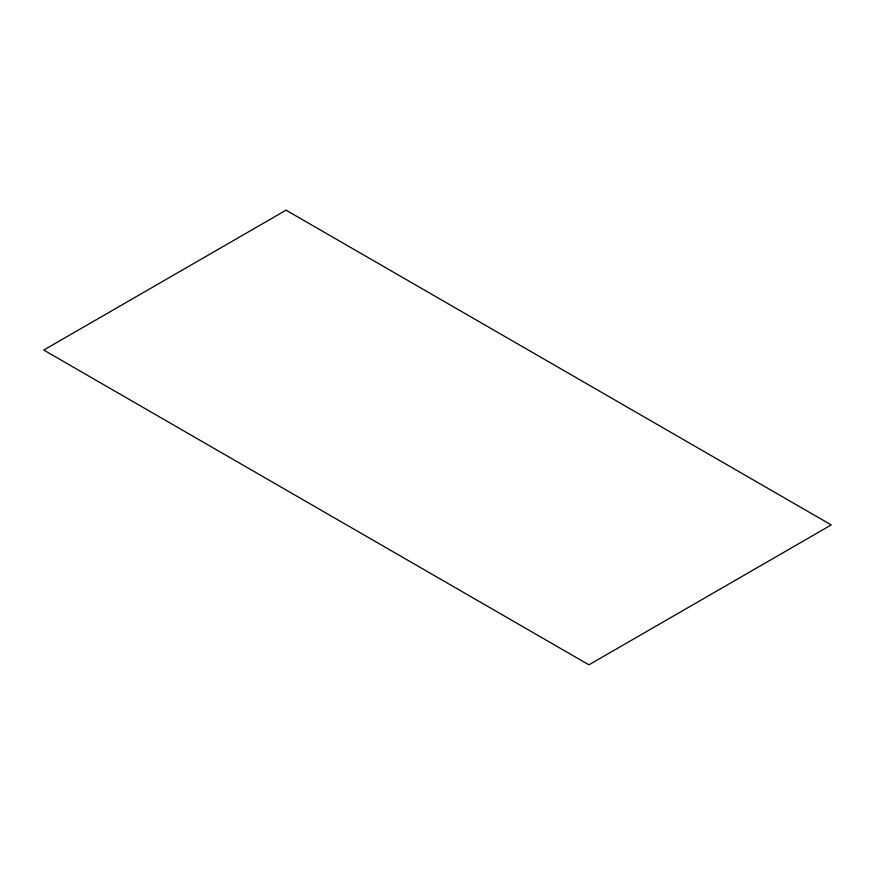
<?xml version="1.0" encoding="UTF-8"?>
<svg xmlns="http://www.w3.org/2000/svg" width="875" height="875" viewBox="0 0 875 875"><rect width="100%" height="100%" fill="white"/><g stroke="black" fill="none" stroke-linecap="round" stroke-linejoin="round"><path stroke-width="1.31" d="M286.059 210.175L43.75 350.066L588.941 664.825L831.25 524.934L286.059 210.175"/></g></svg>
